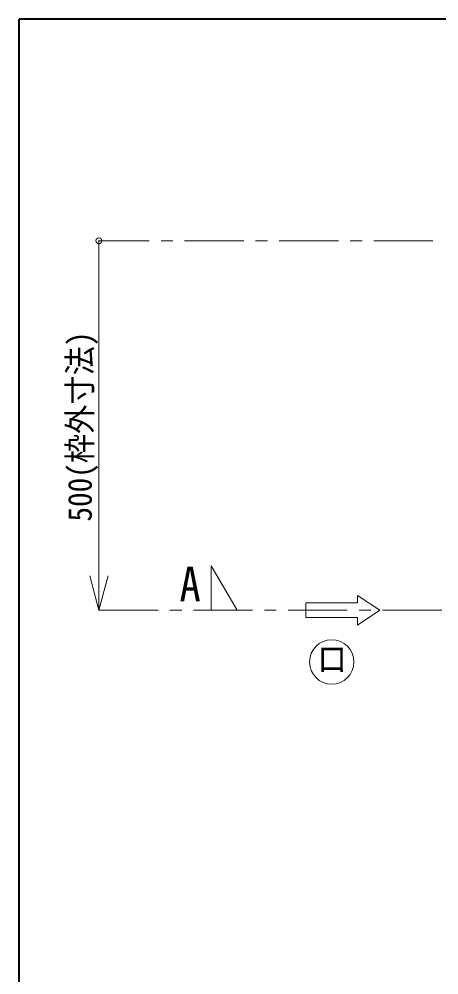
# Model space of a CAD drawing. Units: millimetres at full size, sheet at 1:8; details may follow other scales. Extents: x -1659 to 1581, y -1120 to 1128.
# Drawn here: x -1659 to -1375, y 481 to 1128 of the extents above; entities that cross this region are included whole.
import ezdxf
from ezdxf.enums import TextEntityAlignment as Align

# ---------------------------------------------------------------- set-up
doc = ezdxf.new("R2010")
doc.units = ezdxf.units.MM
doc.header["$LTSCALE"] = 8
doc.header["$PDMODE"] = 32
doc.header["$PDSIZE"] = 4
doc.linetypes.add('CHAIN1', pattern=[8, 5, -1, 1, -1])
doc.layers.add('0-0_ﾚｲﾔ1', color=4, linetype='Continuous', lineweight=9)
doc.styles.add('ＭＳ ゴシック', font='')
doc.styles.get('ＭＳ ゴシック').set_extended_font_data('MS Gothic')

msp = doc.modelspace()

# ---------------------------------------------------------------- linework, layer by layer
at = {"layer": '0-0_ﾚｲﾔ1', "color": 1, "lineweight": 40}
for p in [(-1658.797, -1120.479), (1581.203, 1127.521)]:
    msp.add_line(p, (-1658.797, 1127.521), dxfattribs=at)
at = {"layer": '0-0_ﾚｲﾔ1'}
for q in [(-1604.797, 977.521), (-1611.009, 750.704), (-1598.585, 750.704)]:
    msp.add_line((-1604.797, 727.521), q, dxfattribs=at)
at = {"layer": '0-0_ﾚｲﾔ1', "linetype": 'CHAIN1'}
for p, q in [((-1378.797, 977.521), (-1604.797, 977.521)), ((-1511.297, 727.521), (-1528.797, 757.521)), ((-1528.797, 727.521), (-1528.797, 757.521)), ((-1604.797, 727.521), (-233.797, 727.521))]:
    msp.add_line(p, q, dxfattribs=at)
at = {"layer": '0-0_ﾚｲﾔ1', "color": 7, "lineweight": 18}
for p, q in [((-1429.797, 732.521), (-1429.797, 737.521)), ((-1414.797, 727.521), (-1429.797, 737.521)), ((-1429.797, 717.521), (-1414.797, 727.521)), ((-1429.797, 722.521), (-1464.797, 722.521)), ((-1429.797, 717.521), (-1429.797, 722.521))]:
    msp.add_line(p, q, dxfattribs=at)
msp.add_lwpolyline([(-1429.797, 732.521), (-1464.797, 732.521), (-1464.797, 722.521)], dxfattribs=at)
msp.add_circle((-1447.297, 692.521), 15, dxfattribs=at)
at = {"layer": '0-0_ﾚｲﾔ1', "color": 1}
msp.add_point((-1604.797, 977.521), dxfattribs=at)

# ---------------------------------------------------------------- texts
at = {"layer": '0-0_ﾚｲﾔ1', "color": 7, "style": 'ＭＳ ゴシック', "width": 0.9}
msp.add_text('500(枠外寸法)', height=16.13, rotation=90, dxfattribs=at).set_placement((-1604.797, 787.521), align=Align.BOTTOM_LEFT)
at = {"layer": '0-0_ﾚｲﾔ1', "color": 7, "style": 'ＭＳ ゴシック'}
for s, height, width, p in [('A', 23.46, 0.9, (-1550.297, 726.521)), ('ロ', 17.6, 0.85, (-1457.297, 680.521))]:
    msp.add_text(s, height=height, dxfattribs=dict(at, width=width)).set_placement(p, align=Align.BOTTOM_LEFT)

doc.saveas('drawing.dxf')
